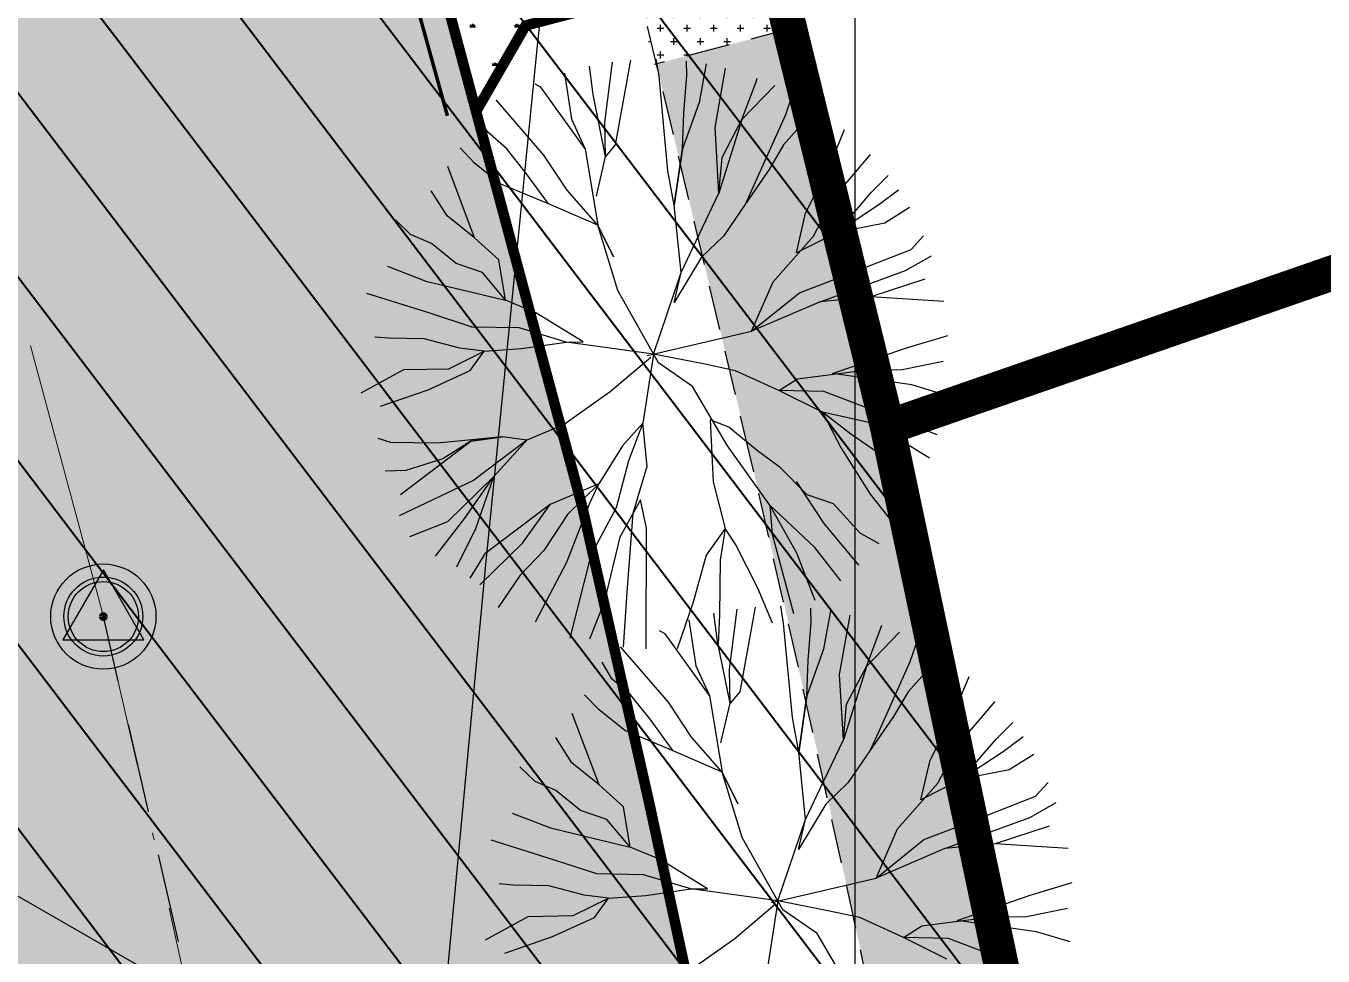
# Model space of a CAD drawing. Extents: x 352140 to 354978, y 6304672 to 6307963.
# Drawn here: x 352288.18 to 352306.67, y 6305841.76 to 6305855.02 of the extents above; entities that cross this region are included whole.
import ezdxf

# ---------------------------------------------------------------- set-up
doc = ezdxf.new("R2010")
doc.units = 0
for name, pattern in [('CENTER', [50.800000000000004, 31.75, -6.35, 6.35, -6.35]), ('CONTINUOS', [0]), ('DASHDOT', [1, 0.5, -0.25, 0, -0.25]), ('DASHDOTX2', [2, 1, -0.5, 0, -0.5]), ('DASHED', [19.049999999999997, 12.7, -6.35])]:
    doc.linetypes.add(name, pattern=pattern)
doc.layers.get('0').update_dxf_attribs({"linetype": 'CONTINUOUS'})
for name, color, linetype in [('00-S2_ALL AREA APORTANTES', 150, 'CONTINUOUS'), ('01_Dem Ext_Transl_niv.anillo', 130, 'CONTINUOUS'), ('02_Geo ext_Eje', 4, 'CONTINUOUS'), ('02_Geo ext_Geometria', 2, 'CONTINUOUS'), ('03_Pav ext_HCV', 34, 'CONTINUOUS'), ('03_Pav ext_Vereda HC', 42, 'CONTINUOUS'), ('03_Pav proy_Solera Tipo A', 1, 'CONTINUOUS'), ('03_S2_Pav ext_Borde vereda', 7, 'CONTINUOUS'), ('1-coordenadas', 8, 'CONTINUOUS'), ('C-ROAD-STAN', 11, 'CONTINUOUS'), ('Paisajismo', 253, 'CONTINUOUS')]:
    doc.layers.add(name, color=color, linetype=linetype)
doc.layers.add('0_ASD_LINEA OFICIAL', color=253, linetype='DASHDOT', lineweight=20)
doc.layers.add('EJE PROYECTADO', color=7, linetype='DASHDOTX2', lineweight=15)
doc.linetypes.add('CERCO_LINE', pattern='A,0.5,-0.2,[" X ",Standard,S=0.1,R=0,X=-0.1,Y=-0.05],-0.25', length=0.95)
pattern_1 = [(127.2451660467093, (0, 0), (-1.263734244477452, -0.9607975902004564), [])]
pattern_2 = [(359.9999999994121, (0, 0), (0.3175000000056422, 0.5499261309017425), [0.079375, -0.555625]), (90, (0.0396875, -4.071855352894005e-13), (-0.3174999999943578, 0.5499261309082575), [0.0396875, -1.06016476181]), (90, (0.049609375, -5.089819191117507e-13), (-0.3174999999943578, 0.5499261309082575), [0.03175, -1.06810226181]), (90, (0.029765625, -3.053891514670504e-13), (-0.3174999999943578, 0.5499261309082575), [0.03175, -1.06810226181]), (59.99999999941215, (0.05953125000000001, -6.107783029341008e-13), (-0.3174999995629745, 0.5499261311573168), [0.0254, -0.6096]), (119.9999999994121, (0.01984375, -2.035927676447003e-13), (-0.6349999995686166, 2.555744082988348e-10), [0.0254, -0.6095999999999999])]
pattern_3 = [(0, (0, 0), (0.15875, 0.3175), [0, -0.3175])]

# ---------------------------------------------------------------- blocks, each defined once
blk = doc.blocks.new('COORDENADAS')
at = {"layer": '1-coordenadas'}
blk.add_line((120, -900.625), (120, -0.625), dxfattribs=at)
blk = doc.blocks.new('Iron Pin')
at = {"color": 0, "linetype": 'ByBlock', "lineweight": -2}
for radius in [0.05, 0.03750000000000001]:
    blk.add_circle((0, 0), radius, dxfattribs=at)
blk = doc.blocks.new('AeccTickTriangle')
at = {"color": 0, "linetype": 'ByBlock', "lineweight": -2}
blk.add_lwpolyline([(3.05311331771918e-16, 0.6666666666666667), (-0.5773502691896256, -0.333333333333333), (0.5773502691896257, -0.3333333333333335)], close=True, dxfattribs=at)
at = {"color": 0, "linetype": 'ByBlock', "lineweight": -2, "const_width": 0.0625}
blk.add_lwpolyline([(-0.03125, 0, 1), (0.03125, 0, 1)], format="xyb", close=True, dxfattribs=at)
blk = doc.blocks.new('*U962')
at = {"layer": 'EJE PROYECTADO', "color": 7, "linetype": 'DASHDOTX2', "lineweight": 15, "ltscale": 4}
blk.add_line((352289.2810960021, 6305846.600482859), (352285.933185844, 6305859.07154804), dxfattribs=at)
at = {"layer": 'EJE PROYECTADO', "color": 7, "linetype": 'DASHDOT', "lineweight": 15, "ltscale": 4}
blk.add_arc((351858.0111752213, 6305746.838029786), 442.6582108279404, 6.376137821626247, 13.02471244589471, dxfattribs=at)
at = {"layer": 'C-ROAD-STAN', "color": 11, "linetype": 'Continuous', "lineweight": -3}
blk.add_blockref('AeccTickTriangle', (352289.2810960021, 6305846.600482859), dxfattribs=at)
blk = doc.blocks.new('A$C27410629')
at = {"true_color": 0x136734, "transparency": 33554559}
h = blk.add_hatch(dxfattribs=at)
h.set_pattern_fill('ANSI31', color=116, scale=0.5)
h.set_pattern_definition([(45, (-8759.562515186517, -519.1035735587502), (-1.122532015133644, 1.122532015133644), [])])
h.paths.add_polyline_path([(137.5068959888558, 1252.464406617455, 0.1176268807227723), (109.8147584422568, 1254.193915082657, 0.06692451075002814), (94.44469839795602, 1249.334472017372, 0.3153492887079504), (64.30173641118381, 1196.270282113329, 0.02268268711599586), (65.7292635223912, 1185.310127003227), (112.3603922077091, 1218.953454515778), (153.4782689701005, 1161.962272479494), (172.1053089193083, 1139.480769404351), (187.9579650288579, 1141.807885415954), (193.565073162812, 1120.465553675225), (224.197974734232, 1050.129297271156), (250.6203797236194, 989.4787086543838), (268.1526288855184, 972.7353945672494, 7.254700715645028e-06), (291.4898137452492, 983.2987389690225), (238.1945199318034, 1105.633967029937), (205.2934048173047, 1181.112163638985), (177.0531538182076, 1197.651557407602)])
at = {"layer": '0_ASD_LINEA OFICIAL', "ltscale": 8}
blk.add_lwpolyline([(105.3969465088849, 1035.562361611197, 0.5, 0.5, 0.02907839639481551), (96.49739032833118, 1087.586790840495, 0.5, 0.5, 0), (93.67239595213323, 1099.099954622301, 0.5, 0.5, -0.02489181545741437), (93.1686848455247, 1101.536063994684, 0.5, 0.5, 0.02800017550214639), (85.58360530758229, 1125.976145468789, 0.5, 0.5, 0), (80.53034666677559, 1140.452970316577, 0.5, 0.5, -0.01403462392197003), (70.93430501161492, 1165.446933883542, 0.5, 0.5, -0.04113116294258884), (65.72926351752159, 1185.310126999917, 0.5, 0.5, -0.02268268711599493), (64.30173641118381, 1196.270282113328, 0.5, 0.5, -0.3153492887079679), (94.44469839795784, 1249.334472017374, 0.5, 0.5, -0.06692451075014695), (109.8147584422877, 1254.193915082663, 0.5, 0.5, -0.1176268807226383), (137.5068959888558, 1252.464406617455, 0.5, 0.5, -0.04427558294686633), (147.2508640152264, 1248.520743937503, 0.5, 0.5, 0), (172.0219517330806, 1234.851772024538, 0.5, 0.5, 0.01750675280627598), (184.8220180485951, 1228.362281347178, 0.5, 0.5, -0.01158997276834812), (202.0240396122099, 1219.429553328131, 0.5, 0.5, 0.08945083964984361), (234.6303973079339, 1209.248334625051, 0.5, 0.5, 0.02074857105791634), (245.5796070346114, 1209.119370963424, 0.5, 0.5, 0.0292650525021234), (260.9574949201233, 1210.479643781589, 0.5, 0.5, 0.01455169345075628), (283.5421609954101, 1214.484549576147, 0.5, 0.5, 0.03211360147220694), (329.8150799274445, 1226.935406510711, 0.5, 0.5, 0.007917335729782708)], format="xyseb", dxfattribs=at)
at = {"layer": '0_ASD_LINEA OFICIAL', "ltscale": 8, "const_width": 0.5}
for points in [[(96.49739032874686, 1087.5867908387), (137.3035448674636, 1101.749364841575), (153.9951548175777, 1048.119911180449), (105.3969465088849, 1035.562361611197)], [(96.49739032833118, 1087.586790840495), (96.49739032881371, 1087.586790838528), (137.0279912108526, 1101.653728555686)]]:
    blk.add_lwpolyline(points, dxfattribs=at)
blk = doc.blocks.new('1.0 - LO RECABARREN LOTEO PARQUE - VEGETACION PROPUESTA ETAPA MUNICIPAL')
at = {"layer": 'Paisajismo', "color": 251}
for p, q in [((352296.4323427551, 6305853.647124673), (352296.5409324616, 6305854.508055191)), ((352296.796973108, 6305854.535941993), (352296.5791545706, 6305853.32788987)), ((352297.2042782198, 6305854.305714561), (352297.1631853844, 6305854.548493163)), ((352297.5978259504, 6305854.315553701), (352297.593921917, 6305854.522325053)), ((352295.8537487446, 6305854.35220434), (352295.9537351451, 6305853.696585396)), ((352296.2639062082, 6305854.046453893), (352296.2098913005, 6305854.448108152)), ((352297.5545204497, 6305853.780257275), (352297.5978259504, 6305854.315553701)), ((352297.8731124896, 6305854.481388929), (352297.7744325637, 6305853.934095694)), ((352298.0024238466, 6305853.576142021), (352298.1511565727, 6305854.421256044)), ((352295.5177462405, 6305854.153118488), (352295.4368420864, 6305854.195314826)), ((352296.1486810272, 6305853.272685594), (352295.5177462405, 6305854.153118488)), ((352297.3302529871, 6305852.959687395), (352297.2042782198, 6305854.305714561)), ((352298.3841317324, 6305853.689025965), (352298.5876150802, 6305854.227346696)), ((352298.8559186239, 6305854.175895175), (352298.3841317324, 6305853.689025965)), ((352298.5876150802, 6305854.227346696), (352298.6039229653, 6305854.279569413)), ((352295.5628717326, 6305853.181452079), (352294.8803263309, 6305853.970281618)), ((352296.4414591951, 6305853.164286167), (352296.2639062082, 6305854.046453893)), ((352299.1059441764, 6305854.052166169), (352299.0046297072, 6305853.756068483)), ((352297.7744325637, 6305853.934095694), (352297.5374083233, 6305853.272180728)), ((352297.5374083233, 6305853.272180728), (352297.5545204497, 6305853.780257275)), ((352299.4519211286, 6305853.84530542), (352299.2923187389, 6305853.679451129)), ((352294.7554164761, 6305853.513617319), (352294.6173946551, 6305853.751526943)), ((352295.9537351451, 6305853.696585396), (352296.1486810272, 6305853.272685594)), ((352296.4414591951, 6305853.164286167), (352296.4323427551, 6305853.647124673)), ((352298.0567472512, 6305852.640615487), (352298.0024238466, 6305853.576142021)), ((352298.3841317324, 6305853.689025965), (352298.0567472512, 6305852.640615487)), ((352298.100557171, 6305853.149196113), (352298.3841317324, 6305853.689025965)), ((352299.0046297072, 6305853.756068483), (352298.5608299845, 6305852.761541806)), ((352299.2923187389, 6305853.679451129), (352298.9785179133, 6305853.326115535)), ((352295.0269228108, 6305853.278228007), (352294.7554164761, 6305853.513617319)), ((352299.6415563473, 6305853.043577529), (352299.8478749023, 6305853.546892875)), ((352294.5728432108, 6305853.068628831), (352294.36761584, 6305853.286133458)), ((352295.3004444202, 6305852.935984679), (352295.0269228108, 6305853.278228007)), ((352296.1486810272, 6305853.272685594), (352296.3295411231, 6305852.180423674)), ((352296.5791545706, 6305853.32788987), (352296.4414591951, 6305853.164286167)), ((352297.4190555122, 6305852.468232566), (352297.5374083233, 6305853.272180728)), ((352297.5374083233, 6305853.272180728), (352297.4190555122, 6305852.468232566)), ((352298.9785179133, 6305853.326115535), (352298.7715015754, 6305852.97479613)), ((352294.9404291387, 6305852.773686972), (352294.5728432108, 6305853.068628831)), ((352295.8928130398, 6305852.679931297), (352295.5628717326, 6305853.181452079)), ((352296.311360851, 6305852.598316959), (352296.4414591951, 6305853.164286167)), ((352298.0567472512, 6305852.640615487), (352298.100557171, 6305853.149196113)), ((352299.292583169, 6305852.352722975), (352299.6415563473, 6305853.043577529)), ((352299.687254462, 6305852.564505832), (352300.2191805906, 6305853.18960698)), ((352294.5728704258, 6305852.001979819), (352294.1903076833, 6305853.017082988)), ((352295.6293792333, 6305852.48788939), (352295.3004444202, 6305852.935984679)), ((352297.4190555122, 6305852.468232566), (352297.3302529871, 6305852.959687395)), ((352298.7715015754, 6305852.97479613), (352298.4335248758, 6305852.487386686)), ((352300.2321954728, 6305852.652220398), (352300.4703672659, 6305852.889412024)), ((352294.1848000887, 6305852.31665995), (352293.9568088041, 6305852.674613622)), ((352295.6293792333, 6305852.48788939), (352294.9404291387, 6305852.773686972)), ((352296.3295411231, 6305852.180423674), (352295.8928130398, 6305852.679931297)), ((352298.5608299845, 6305852.761541806), (352298.4335248758, 6305852.487386686)), ((352299.7402089869, 6305852.079418406), (352300.2321954728, 6305852.652220398)), ((352300.6172300291, 6305852.683747791), (352300.3361384537, 6305852.473054015)), ((352296.3295411231, 6305852.180423674), (352295.6293792333, 6305852.48788939)), ((352297.5173047634, 6305851.508028263), (352297.4190555122, 6305852.468232566)), ((352297.7741814723, 6305852.04735711), (352298.0567472512, 6305852.640615487)), ((352298.4335248758, 6305852.487386686), (352298.1217416097, 6305852.027194045)), ((352299.4036799598, 6305852.024672906), (352299.687254462, 6305852.564505832)), ((352300.3361384537, 6305852.473054015), (352299.7402089869, 6305852.079418406)), ((352294.5728704258, 6305852.001979819), (352294.1848000887, 6305852.31665995)), ((352299.1624848144, 6305851.786754279), (352299.292583169, 6305852.352722975)), ((352300.7715985173, 6305852.434893699), (352300.4214962759, 6305852.213035041)), ((352293.6613997403, 6305852.0498738), (352293.4437911857, 6305852.25955543)), ((352296.5516892176, 6305851.730312151), (352296.3295411231, 6305852.180423674)), ((352296.3295411231, 6305852.180423674), (352296.5516892176, 6305851.730312151)), ((352296.6141616549, 6305851.250460481), (352296.3295411231, 6305852.180423674)), ((352300.4214962759, 6305852.213035041), (352299.7402089869, 6305852.079418406)), ((352293.9575840797, 6305851.921845571), (352293.6613997403, 6305852.0498738)), ((352294.310185832, 6305851.634542922), (352293.9575840797, 6305851.921845571)), ((352294.9207316331, 6305851.686540501), (352294.5728704258, 6305852.001979819)), ((352297.5173047634, 6305851.508028263), (352297.7741814723, 6305852.04735711)), ((352298.1217416097, 6305852.027194045), (352297.8069320017, 6305851.727286975)), ((352298.8284605988, 6305851.37244139), (352299.4036799598, 6305852.024672906)), ((352299.7402089869, 6305852.079418406), (352299.1624848144, 6305851.786754279)), ((352300.7959357303, 6305851.837169703), (352300.9742477203, 6305852.032781121)), ((352297.8069320017, 6305851.727286975), (352297.4185882847, 6305851.078583843)), ((352299.8681145579, 6305851.472243913), (352300.7959357303, 6305851.837169703)), ((352300.7158796408, 6305851.53432714), (352301.0871859834, 6305851.747299515)), ((352293.3335840416, 6305851.596197548), (352293.8805946282, 6305851.385145593)), ((352294.6864613241, 6305851.508026888), (352294.310185832, 6305851.634542922)), ((352295.0143851292, 6305851.113360079), (352294.9207316331, 6305851.686540501)), ((352293.8805946282, 6305851.385145593), (352295.0143851292, 6305851.113360079)), ((352295.0143851292, 6305851.113360079), (352294.6864613241, 6305851.508026888)), ((352297.123947407, 6305850.344498509), (352297.5173047634, 6305851.508028263)), ((352297.4185882847, 6305851.078583843), (352297.5173047634, 6305851.508028263)), ((352298.5212168709, 6305850.671818855), (352298.8284605988, 6305851.37244139)), ((352299.2052404508, 6305851.219212632), (352299.8681145579, 6305851.472243913)), ((352299.5014247919, 6305851.091184403), (352300.7158796408, 6305851.53432714)), ((352300.9908816123, 6305851.413269901), (352300.2212230158, 6305851.15822243)), ((352293.9228531805, 6305850.932408234), (352293.0363177793, 6305851.209632799)), ((352297.1944598221, 6305850.219187892), (352296.6141616549, 6305851.250460481)), ((352298.5212168709, 6305850.671818855), (352299.2052404508, 6305851.219212632)), ((352295.0143851292, 6305851.113360079), (352295.0143851292, 6305851.113360079)), ((352295.4450604746, 6305850.93442667), (352295.0143851292, 6305851.113360079)), ((352299.5014247919, 6305851.091184403), (352298.5212168709, 6305850.671818855)), ((352300.2212230158, 6305851.15822243), (352299.5014247919, 6305851.091184403)), ((352300.2212230158, 6305851.15822243), (352299.5014247919, 6305851.091184403)), ((352301.2611033381, 6305851.092195959), (352300.2212230158, 6305851.15822243)), ((352294.5409085872, 6305850.730287412), (352293.9228531805, 6305850.932408234)), ((352296.1205444171, 6305850.519596796), (352295.4450604746, 6305850.93442667)), ((352295.2088265922, 6305850.716176075), (352294.5409085872, 6305850.730287412)), ((352295.8802754157, 6305850.515060294), (352295.2088265922, 6305850.716176075)), ((352297.0322621847, 6305850.32302059), (352298.5212168709, 6305850.671818855)), ((352293.3529564781, 6305850.570165404), (352293.1515276239, 6305850.586487277)), ((352293.8559590444, 6305850.559537008), (352293.3529564781, 6305850.570165404)), ((352294.3612403495, 6305850.428198852), (352293.8559590444, 6305850.559537008)), ((352295.2410704769, 6305850.422821696), (352295.8802754157, 6305850.515060294)), ((352295.8802754157, 6305850.515060294), (352296.1205444171, 6305850.519596796)), ((352297.123947407, 6305850.344498509), (352295.8802754157, 6305850.515060294)), ((352300.7166665462, 6305850.427442398), (352301.3198452954, 6305850.608224858)), ((352294.2049494471, 6305850.13602092), (352294.7076457628, 6305850.386024821)), ((352294.7076457628, 6305850.386024821), (352294.3612403495, 6305850.428198852)), ((352294.5080521719, 6305850.108963536), (352294.7076457628, 6305850.386024821)), ((352294.7076457628, 6305850.386024821), (352295.2410704769, 6305850.422821696)), ((352297.0861599038, 6305850.297315982), (352296.5079142619, 6305849.805366962)), ((352297.123947407, 6305850.344498509), (352296.9703313579, 6305849.359791941)), ((352297.8356822613, 6305850.204572518), (352297.123947407, 6305850.344498509)), ((352299.6776694719, 6305850.065692362), (352300.7166665462, 6305850.427442398)), ((352292.9562638198, 6305849.791756082), (352293.5642313679, 6305850.12392357)), ((352293.5642313679, 6305850.12392357), (352294.2049494471, 6305850.13602092)), ((352293.9098432196, 6305849.836037674), (352294.5080521719, 6305850.108963536)), ((352297.6815549228, 6305849.880973955), (352297.1944598221, 6305850.219187892)), ((352298.2915400321, 6305850.106284395), (352297.8356822613, 6305850.204572518)), ((352298.9111086368, 6305849.82401925), (352298.2915400321, 6305850.106284395)), ((352299.1750490915, 6305849.989345402), (352300.1341075379, 6305850.114348453)), ((352300.8069624518, 6305849.905885023), (352299.6776694719, 6305850.065692362)), ((352300.1341075379, 6305850.114348453), (352300.6680388985, 6305850.124429571)), ((352300.6680388985, 6305850.124429571), (352301.2533438314, 6305850.242375812)), ((352298.1782334056, 6305849.035190582), (352297.6815549228, 6305849.880973955)), ((352298.9111086368, 6305849.82401925), (352299.1750490915, 6305849.989345402)), ((352301.2872475988, 6305849.759654774), (352300.8069624518, 6305849.905885023)), ((352293.2304551688, 6305849.601830689), (352293.9098432196, 6305849.836037674)), ((352296.5079142619, 6305849.805366962), (352295.8490752756, 6305849.338621587)), ((352299.5311838304, 6305849.515041424), (352298.9111086368, 6305849.82401925)), ((352299.552331135, 6305849.809400802), (352298.9111086368, 6305849.82401925)), ((352300.6282640996, 6305849.402134852), (352299.552331135, 6305849.809400802)), ((352300.2542812888, 6305849.352063123), (352299.5311838304, 6305849.515041424)), ((352299.5311838304, 6305849.515041424), (352299.798326307, 6305849.001321462)), ((352299.9376834185, 6305849.202028016), (352299.5311838304, 6305849.515041424)), ((352295.8490752756, 6305849.338621587), (352295.3191790342, 6305849.114826376)), ((352296.9703313579, 6305849.359791941), (352296.6827216774, 6305849.033676183)), ((352296.9703313579, 6305849.359791941), (352296.7668457235, 6305848.821474242)), ((352296.9703313579, 6305849.359791941), (352296.9703313579, 6305849.359791941)), ((352297.0353256572, 6305848.746373574), (352296.9703313579, 6305849.359791941)), ((352297.9309029449, 6305849.404653745), (352297.9742434079, 6305848.523585607)), ((352298.1998850718, 6305849.302837237), (352297.9309029449, 6305849.404653745)), ((352301.0578534988, 6305848.861429551), (352300.2542812888, 6305849.352063123)), ((352301.1667789748, 6305849.190971917), (352300.6282640996, 6305849.402134852)), ((352293.38106552, 6305849.081412108), (352293.1989818873, 6305849.138350849)), ((352294.9711167626, 6305849.161702207), (352294.0449072085, 6305849.073821017)), ((352294.5182831044, 6305849.099704718), (352294.9711167626, 6305849.161702207)), ((352294.9711167626, 6305849.161702207), (352294.5182831044, 6305849.099704718)), ((352295.3191790342, 6305849.114826376), (352294.9711167626, 6305849.161702207)), ((352298.606891249, 6305848.963111146), (352298.1998850718, 6305849.302837237)), ((352300.3164786043, 6305848.941942168), (352299.9376834185, 6305849.202028016)), ((352294.0449072085, 6305849.073821017), (352293.38106552, 6305849.081412108)), ((352293.5157496636, 6305848.339313314), (352294.5182831044, 6305849.099704718)), ((352294.5182831044, 6305849.099704718), (352294.1223735074, 6305848.85171705)), ((352295.3191790342, 6305849.114826376), (352294.5555708888, 6305848.539207722)), ((352294.848224469, 6305848.598180862), (352295.3191790342, 6305849.114826376)), ((352296.6827216774, 6305849.033676183), (352296.3457537584, 6305848.492838215)), ((352298.7816986645, 6305848.191420367), (352298.1782334056, 6305849.035190582)), ((352298.9317887138, 6305848.728729907), (352298.606891249, 6305848.963111146)), ((352299.798326307, 6305849.001321462), (352300.2129590657, 6305848.345010044)), ((352294.1223735074, 6305848.85171705), (352293.5914684869, 6305848.681350362)), ((352296.7668457235, 6305848.821474242), (352296.5925798594, 6305848.150087777)), ((352300.7815762457, 6305848.271611162), (352300.3164786043, 6305848.941942168)), ((352293.5914684869, 6305848.681350362), (352293.2978083536, 6305848.675805787)), ((352294.848224469, 6305848.598180862), (352294.1868081711, 6305847.949474575)), ((352294.4321764071, 6305848.002402218), (352294.848224469, 6305848.598180862)), ((352294.59080545, 6305847.856475182), (352294.848224469, 6305848.598180862)), ((352296.8343620013, 6305848.07448303), (352297.0353256572, 6305848.746373574)), ((352299.3131080482, 6305848.335074332), (352298.9317887138, 6305848.728729907)), ((352294.5555708888, 6305848.539207722), (352293.4967894139, 6305848.038188815)), ((352296.3457537584, 6305848.492838215), (352295.6502873251, 6305848.198485926)), ((352296.3457537584, 6305848.492838215), (352295.8999837887, 6305848.056841103)), ((352296.2132244777, 6305848.209114701), (352296.3457537584, 6305848.492838215)), ((352297.9742434079, 6305848.523585607), (352298.1470332656, 6305847.858751875)), ((352299.5570946262, 6305847.930117771), (352299.1637059949, 6305848.526453647)), ((352296.9362410586, 6305848.263017024), (352296.6445435033, 6305847.734247772)), ((352297.0242574719, 6305847.862169909), (352296.9362410586, 6305848.263017024)), ((352299.6893813112, 6305848.208558256), (352299.3131080482, 6305848.335074332)), ((352300.2129590657, 6305848.345010044), (352300.5538761276, 6305847.913305459)), ((352295.6502873251, 6305848.198485926), (352294.7182720439, 6305847.49662351)), ((352295.2584452931, 6305847.647700817), (352295.6502873251, 6305848.198485926)), ((352295.8999837887, 6305848.056841103), (352295.5625115082, 6305847.54271586)), ((352295.8870148217, 6305847.37781212), (352296.2132244777, 6305848.209114701)), ((352296.5925798594, 6305848.150087777), (352296.231438353, 6305847.475172926)), ((352296.7487597214, 6305846.95046473), (352296.8343620013, 6305848.07448303)), ((352299.4228179133, 6305847.585449693), (352298.7816986645, 6305848.191420367)), ((352298.7816986645, 6305848.191420367), (352298.8158723558, 6305847.775244985)), ((352299.1685640902, 6305847.503906332), (352298.7816986645, 6305848.191420367)), ((352300.0712028354, 6305847.788186839), (352299.6893813112, 6305848.208558256)), ((352294.1868081711, 6305847.949474575), (352293.6477744732, 6305847.738042647)), ((352294.0151195612, 6305847.460052097), (352294.4321764071, 6305848.002402218)), ((352294.3195926867, 6305847.307967152), (352294.59080545, 6305847.856475182)), ((352297.0189560837, 6305846.141631927), (352297.0242574719, 6305847.862169909)), ((352298.1470332656, 6305847.858751875), (352297.876260052, 6305847.475747562)), ((352298.1470332656, 6305847.858751875), (352298.0755189993, 6305847.403095735)), ((352298.2958040534, 6305847.624546764), (352298.1470332656, 6305847.858751875)), ((352300.051007588, 6305847.335679374), (352299.5570946262, 6305847.930117771)), ((352296.6445435033, 6305847.734247772), (352296.4207581677, 6305846.804251821)), ((352298.8158723558, 6305847.775244985), (352299.1210409793, 6305846.644940705)), ((352300.3400082123, 6305847.636720163), (352300.0712028354, 6305847.788186839)), ((352294.7182720439, 6305847.49662351), (352294.5035755768, 6305847.150437033)), ((352294.6462093942, 6305847.052503368), (352295.2584452931, 6305847.647700817)), ((352295.5625115082, 6305847.54271586), (352295.2220128892, 6305847.188876186)), ((352296.231438353, 6305847.475172926), (352295.9332736438, 6305846.29369368)), ((352297.876260052, 6305847.475747562), (352297.6877465232, 6305846.808048184)), ((352298.6091527878, 6305847.00657411), (352298.2958040534, 6305847.624546764)), ((352299.4302684757, 6305846.829389149), (352299.1685640902, 6305847.503906332)), ((352299.7938224952, 6305847.109443971), (352299.4228179133, 6305847.585449693)), ((352295.440556132, 6305846.524113576), (352295.8870148217, 6305847.37781212)), ((352298.0755189993, 6305847.403095735), (352298.0634485452, 6305846.627876529)), ((352295.2220128892, 6305847.188876186), (352294.9102296213, 6305846.728683546)), ((352296.6942374851, 6305846.162338772), (352296.7487597214, 6305846.95046473)), ((352298.819698089, 6305846.507413219), (352298.6091527878, 6305847.00657411)), ((352296.4207581677, 6305846.804251821), (352296.2094803737, 6305846.277000455)), ((352297.6877465232, 6305846.808048184), (352297.4590227475, 6305846.139589599)), ((352298.5715149014, 6305846.735818596), (352298.353696364, 6305845.527766473)), ((352298.9788200132, 6305846.505591163), (352298.9377271778, 6305846.748369765)), ((352297.628290538, 6305846.552080942), (352297.7282769385, 6305845.896461999)), ((352298.0384480015, 6305846.246330496), (352297.9844330939, 6305846.647984755)), ((352298.0634485452, 6305846.627876529), (352298.0448232192, 6305846.199944304)), ((352298.2068845485, 6305845.847001276), (352298.315474255, 6305846.707931793)), ((352299.3723677438, 6305846.515430303), (352299.3684637104, 6305846.722201656)), ((352299.647654283, 6305846.681265532), (352299.5489743571, 6305846.133972296)), ((352299.77696564, 6305845.776018624), (352299.9256983661, 6305846.621132647)), ((352297.2922880339, 6305846.352995091), (352297.2113838798, 6305846.395191429)), ((352299.1047947805, 6305845.159563998), (352298.9788200132, 6305846.505591163)), ((352299.3290622431, 6305845.980133878), (352299.3723677438, 6305846.515430303)), ((352300.1586735258, 6305845.888902567), (352300.3621568736, 6305846.427223299)), ((352300.6304604172, 6305846.375771778), (352300.1586735258, 6305845.888902567)), ((352300.3621568736, 6305846.427223299), (352300.3784647587, 6305846.479446015)), ((352297.9232228206, 6305845.472562197), (352297.2922880339, 6305846.352995091)), ((352298.2160009885, 6305845.36416277), (352298.0384480015, 6305846.246330496)), ((352300.8804859698, 6305846.252042771), (352300.7791715006, 6305845.955945086)), ((352297.337413526, 6305845.381328681), (352296.6548681243, 6305846.17015822)), ((352299.5489743571, 6305846.133972296), (352299.3119501167, 6305845.47205733)), ((352301.2264629219, 6305846.045182022), (352301.0668605323, 6305845.879327732)), ((352296.5299582694, 6305845.713493922), (352296.3919364485, 6305845.951403546)), ((352297.7282769385, 6305845.896461999), (352297.9232228206, 6305845.472562197)), ((352298.2160009885, 6305845.36416277), (352298.2068845485, 6305845.847001276)), ((352299.3119501167, 6305845.47205733), (352299.3290622431, 6305845.980133878)), ((352300.1586735258, 6305845.888902567), (352299.8312890446, 6305844.840492089)), ((352299.8750989644, 6305845.349072715), (352300.1586735258, 6305845.888902567)), ((352300.7791715006, 6305845.955945086), (352300.3353717779, 6305844.961418409)), ((352301.0668605323, 6305845.879327732), (352300.7530597067, 6305845.525992137)), ((352296.8014646042, 6305845.47810461), (352296.5299582694, 6305845.713493922)), ((352299.8312890446, 6305844.840492089), (352299.77696564, 6305845.776018624)), ((352301.4160981406, 6305845.243454132), (352301.6224166957, 6305845.746769478)), ((352296.3473850042, 6305845.268505434), (352296.1421576334, 6305845.486010061)), ((352297.0749862136, 6305845.135861282), (352296.8014646042, 6305845.47810461)), ((352297.9232228206, 6305845.472562197), (352298.1040829165, 6305844.380300277)), ((352298.353696364, 6305845.527766473), (352298.2160009885, 6305845.36416277)), ((352299.1935973056, 6305844.668109168), (352299.3119501167, 6305845.47205733)), ((352299.3119501167, 6305845.47205733), (352299.1935973056, 6305844.668109168)), ((352300.7530597067, 6305845.525992137), (352300.5460433688, 6305845.174672733)), ((352296.7149709321, 6305844.973563574), (352296.3473850042, 6305845.268505434)), ((352297.6673548332, 6305844.8798079), (352297.337413526, 6305845.381328681)), ((352298.0859026444, 6305844.798193562), (352298.2160009885, 6305845.36416277)), ((352299.8312890446, 6305844.840492089), (352299.8750989644, 6305845.349072715)), ((352301.4617962554, 6305844.764382435), (352301.993722384, 6305845.389483583)), ((352296.3474122192, 6305844.201856421), (352295.9648494767, 6305845.216959591)), ((352297.4039210267, 6305844.687765992), (352297.0749862136, 6305845.135861282)), ((352299.1935973056, 6305844.668109168), (352299.1047947805, 6305845.159563998)), ((352300.5460433688, 6305845.174672733), (352300.2080666692, 6305844.687263289)), ((352301.0671249624, 6305844.552599578), (352301.4160981406, 6305845.243454132)), ((352302.0067372662, 6305844.852097001), (352302.2449090593, 6305845.089288627)), ((352297.4039210267, 6305844.687765992), (352296.7149709321, 6305844.973563574)), ((352300.3353717779, 6305844.961418409), (352300.2080666692, 6305844.687263289)), ((352295.9593418821, 6305844.516536552), (352295.7313505975, 6305844.874490225)), ((352298.1040829165, 6305844.380300277), (352297.6673548332, 6305844.8798079)), ((352299.5487232656, 6305844.247233713), (352299.8312890446, 6305844.840492089)), ((352301.1782217532, 6305844.224549509), (352301.4617962554, 6305844.764382435)), ((352301.5147507802, 6305844.279295009), (352302.0067372662, 6305844.852097001)), ((352302.3917718225, 6305844.883624393), (352302.1106802471, 6305844.672930618)), ((352296.3474122192, 6305844.201856421), (352295.9593418821, 6305844.516536552)), ((352298.1040829165, 6305844.380300277), (352297.4039210267, 6305844.687765992)), ((352299.2918465568, 6305843.707904866), (352299.1935973056, 6305844.668109168)), ((352300.2080666692, 6305844.687263289), (352299.8962834031, 6305844.227070648)), ((352300.9370266078, 6305843.986630882), (352301.0671249624, 6305844.552599578)), ((352302.1106802471, 6305844.672930618), (352301.5147507802, 6305844.279295009)), ((352302.5461403107, 6305844.634770302), (352302.1960380693, 6305844.412911643)), ((352295.4359415337, 6305844.249750403), (352295.2183329791, 6305844.459432033)), ((352298.326231011, 6305843.930188754), (352298.1040829165, 6305844.380300277)), ((352298.1040829165, 6305844.380300277), (352298.326231011, 6305843.930188754)), ((352298.3887034483, 6305843.450337084), (352298.1040829165, 6305844.380300277)), ((352302.1960380693, 6305844.412911643), (352301.5147507802, 6305844.279295009)), ((352295.7321258731, 6305844.121722174), (352295.4359415337, 6305844.249750403)), ((352296.6952734265, 6305843.886417104), (352296.3474122192, 6305844.201856421)), ((352299.2918465568, 6305843.707904866), (352299.5487232656, 6305844.247233713)), ((352299.8962834031, 6305844.227070648), (352299.5814737951, 6305843.927163578)), ((352300.6030023922, 6305843.572317992), (352301.1782217532, 6305844.224549509)), ((352301.5147507802, 6305844.279295009), (352300.9370266078, 6305843.986630882)), ((352302.5704775237, 6305844.037046306), (352302.7487895137, 6305844.232657724)), ((352296.0847276254, 6305843.834419524), (352295.7321258731, 6305844.121722174)), ((352301.6426563513, 6305843.672120515), (352302.5704775237, 6305844.037046306)), ((352295.108125835, 6305843.796074151), (352295.6551364216, 6305843.585022195)), ((352296.4610031175, 6305843.70790349), (352296.0847276254, 6305843.834419524)), ((352296.7889269225, 6305843.313236682), (352296.6952734265, 6305843.886417104)), ((352299.5814737951, 6305843.927163578), (352299.1931300781, 6305843.278460446)), ((352302.4904214342, 6305843.734203743), (352302.8617277768, 6305843.947176117)), ((352296.7889269225, 6305843.313236682), (352296.4610031175, 6305843.70790349)), ((352298.8984892004, 6305842.544375111), (352299.2918465568, 6305843.707904866)), ((352299.1931300781, 6305843.278460446), (352299.2918465568, 6305843.707904866)), ((352300.9797822442, 6305843.419089234), (352301.6426563513, 6305843.672120515)), ((352301.2759665853, 6305843.291061006), (352302.4904214342, 6305843.734203743)), ((352302.7654234057, 6305843.613146503), (352301.9957648092, 6305843.358099033)), ((352295.6973949739, 6305843.132284837), (352294.8108595727, 6305843.409509402)), ((352295.6551364216, 6305843.585022195), (352296.7889269225, 6305843.313236682)), ((352298.9690016155, 6305842.419064495), (352298.3887034483, 6305843.450337084)), ((352300.2957586643, 6305842.871695458), (352300.6030023922, 6305843.572317992)), ((352300.2957586643, 6305842.871695458), (352300.9797822442, 6305843.419089234)), ((352296.7889269225, 6305843.313236682), (352296.7889269225, 6305843.313236682)), ((352297.219602268, 6305843.134303273), (352296.7889269225, 6305843.313236682)), ((352301.2759665853, 6305843.291061006), (352300.2957586643, 6305842.871695458)), ((352301.9957648092, 6305843.358099033), (352301.2759665853, 6305843.291061006)), ((352301.9957648092, 6305843.358099033), (352301.2759665853, 6305843.291061006)), ((352303.0356451315, 6305843.292072562), (352301.9957648092, 6305843.358099033)), ((352296.3154503806, 6305842.930164015), (352295.6973949739, 6305843.132284837)), ((352297.8950862105, 6305842.719473398), (352297.219602268, 6305843.134303273)), ((352296.9833683856, 6305842.916052678), (352296.3154503806, 6305842.930164015)), ((352297.6548172091, 6305842.714936897), (352296.9833683856, 6305842.916052678)), ((352298.806803978, 6305842.522897193), (352300.2957586643, 6305842.871695458)), ((352295.1274982715, 6305842.770042007), (352294.9260694173, 6305842.78636388)), ((352295.6305008378, 6305842.759413611), (352295.1274982715, 6305842.770042007)), ((352296.1357821429, 6305842.628075454), (352295.6305008378, 6305842.759413611)), ((352297.0156122703, 6305842.622698299), (352297.6548172091, 6305842.714936897)), ((352297.6548172091, 6305842.714936897), (352297.8950862105, 6305842.719473398)), ((352298.8984892004, 6305842.544375111), (352297.6548172091, 6305842.714936897)), ((352302.4912083396, 6305842.627319001), (352303.0943870888, 6305842.80810146)), ((352295.9794912405, 6305842.335897523), (352296.4821875562, 6305842.585901423)), ((352296.4821875562, 6305842.585901423), (352296.1357821429, 6305842.628075454)), ((352296.2825939653, 6305842.308840139), (352296.4821875562, 6305842.585901423)), ((352296.4821875562, 6305842.585901423), (352297.0156122703, 6305842.622698299)), ((352298.8607016972, 6305842.497192585), (352298.2824560553, 6305842.005243565)), ((352298.8984892004, 6305842.544375111), (352298.7448731513, 6305841.559668544)), ((352299.6102240547, 6305842.404449121), (352298.8984892004, 6305842.544375111)), ((352301.4522112653, 6305842.265568965), (352302.4912083396, 6305842.627319001)), ((352294.7308056132, 6305841.991632685), (352295.3387731613, 6305842.323800173)), ((352295.3387731613, 6305842.323800173), (352295.9794912405, 6305842.335897523)), ((352295.684385013, 6305842.035914277), (352296.2825939653, 6305842.308840139)), ((352299.4560967162, 6305842.080850557), (352298.9690016155, 6305842.419064495)), ((352300.0660818255, 6305842.306160998), (352299.6102240547, 6305842.404449121)), ((352300.6856504302, 6305842.023895853), (352300.0660818255, 6305842.306160998)), ((352300.9495908848, 6305842.189222004), (352301.9086493313, 6305842.314225056)), ((352301.9086493313, 6305842.314225056), (352302.4425806919, 6305842.324306174)), ((352302.4425806919, 6305842.324306174), (352303.0278856248, 6305842.442252414)), ((352300.6856504302, 6305842.023895853), (352300.9495908848, 6305842.189222004)), ((352302.5815042452, 6305842.105761626), (352301.4522112653, 6305842.265568965)), ((352295.0049969622, 6305841.801707292), (352295.684385013, 6305842.035914277)), ((352298.2824560553, 6305842.005243565), (352297.623617069, 6305841.53849819)), ((352299.952775199, 6305841.235067185), (352299.4560967162, 6305842.080850557)), ((352301.3057256238, 6305841.714918027), (352300.6856504302, 6305842.023895853)), ((352301.3268729284, 6305842.009277405), (352300.6856504302, 6305842.023895853)), ((352302.402805893, 6305841.602011454), (352301.3268729284, 6305842.009277405)), ((352303.0617893922, 6305841.959531377), (352302.5815042452, 6305842.105761626))]:
    blk.add_line(p, q, dxfattribs=at)

msp = doc.modelspace()

# ---------------------------------------------------------------- hatches: boundary and pattern name
at = {"layer": '00-S2_ALL AREA APORTANTES', "linetype": 'DASHED', "lineweight": 40, "ltscale": 0.25}
h = msp.add_hatch(dxfattribs=at)
h.set_pattern_fill('ANSI31', color=150, scale=0.5, angle=82.24516604670926)
h.set_pattern_definition(pattern_1)
h.paths.add_polyline_path([(352289.5467381984, 6305887.6883738), (352287.231017382, 6305894.322566015), (352275.4293273319, 6305890.20308644), (352277.7890766763, 6305883.442759109, -0.006737797126807106), (352285.933185844, 6305859.07154804), (352287.2692446586, 6305854.094689111), (352298.4629111741, 6305857.670214904), (352297.1318183495, 6305863.24829248, 0.02800020001931474)])
h = msp.add_hatch(dxfattribs=at)
h.set_pattern_fill('ANSI31', color=150, scale=0.5, angle=82.24516604670926)
h.set_pattern_definition(pattern_1)
h.paths.add_polyline_path([(352300.4605238149, 6305849.299019394), (352298.4629111741, 6305857.670214904), (352287.2692446586, 6305854.094689111), (352289.2810960021, 6305846.600482859, -0.01709221529906267), (352295.0884123106, 6305816.907855188), (352306.3807942825, 6305819.117799884, 0.01693529465942376)])
h = msp.add_hatch(dxfattribs=at)
h.set_pattern_fill('ANSI31', color=40, scale=0.5, angle=82.24516604670926)
h.set_pattern_definition(pattern_1)
h.paths.add_polyline_path([(352289.2810960021, 6305846.600482859), (352287.2692446586, 6305854.094689111), (352276.2312160294, 6305850.568877795, -0.0232282167223919), (352278.5406824907, 6305841.981882771, -0.01611514798483051), (352283.7957035555, 6305814.697846539), (352295.0884123106, 6305816.907855188, 0.01709221529906261)])
at = {"layer": '03_Pav ext_HCV'}
h = msp.add_hatch(dxfattribs=at)
h.set_pattern_fill('SWAMP', color=256, scale=0.025, angle=-5.87842838446813e-10, style=0)
h.set_pattern_definition(pattern_2)
edge = h.paths.add_edge_path()
edge.add_arc((352255.6514188262, 6305960.768561013), 0.599999999815614, 191.9514691496421, 355.64546403772914, ccw=False)
edge.add_arc((352299.0099265395, 6305969.946318371), 44.91919923955465, 191.6658296358077, 191.9514692419105, ccw=False)
edge.add_line((352255.0185973321, 6305960.863509616), (352248.081969223, 6305960.934174656))
edge.add_arc((352299.0099402692, 6305969.946321257), 51.71921326964939, 188.0125546043461, 190.0350986097179, ccw=False)
edge.add_line((352247.7956332604, 6305962.737175757), (352247.5933790787, 6305962.739245436))
edge.add_arc((352299.0099400224, 6305969.946321218), 51.91921301986801, 187.9791811746272, 192.0602721956314)
edge.add_arc((352199.3402524834, 6305948.651266193), 50.00000000039631, 5.603786495054521, 12.060272197908205, ccw=False)
edge.add_arc((352392.3306048812, 6305968.564464315), 144.0158244128988, 185.9908039763554, 195.0562448022858)
edge.add_arc((352250.3616441584, 6305930.374585824), 2.999999999990829, -16.830452786371893, 15.056244805261883, ccw=False)
edge.add_line((352253.2331413829, 6305929.505964106), (352252.1730538667, 6305926.001517582))
edge.add_arc((352255.0445510914, 6305925.132895864), 3.000000000078503, 163.1695472165251, 198.1695471278938)
edge.add_line((352252.1941373186, 6305924.197405979), (352253.6743436066, 6305919.687255245))
edge.add_arc((352724.8274718164, 6306085.563654833), 499.5000001621212, 199.395368407941, 202.5348664857197)
edge.add_line((352263.4660523044, 6305894.132490316), (352270.4835561002, 6305874.028396281))
edge.add_line((352270.4835561002, 6305874.028396281), (352273.2707851611, 6305865.934655451))
edge.add_arc((352276.1073052185, 6305866.911463493), 2.999999997625722, 199.0020922092213, 234.0030550664058)
edge.add_line((352274.3440788782, 6305864.484318491), (352276.8060087542, 6305862.695759085))
edge.add_arc((352275.0427147998, 6305860.268663202), 2.999999998861598, 17.976358873421987, 54.00145895205287, ccw=False)
edge.add_arc((351377.62995625, 6305569.090905882), 946.4692075335428, 17.705959740508376, 17.976358882171894, ccw=False)
edge.add_arc((357281.0140933145, 6307189.909914849), 5176.320896709785, 194.9225132431592, 195.0618194246107)
edge.add_arc((351852.5182094521, 6305745.765267482), 441.2561193208333, 9.340975593544385, 12.967921437104394, ccw=False)
edge.add_line((352287.9232248081, 6305817.385344562), (352288.2932955506, 6305814.23131831))
edge.add_line((352288.2932955505, 6305814.23131831), (352288.556189446, 6305811.159070406))
edge.add_line((352288.556189446, 6305811.159070406), (352288.6828133637, 6305808.103275038))
edge.add_line((352288.6828133636, 6305808.103275038), (352288.6807285153, 6305805.12398981))
edge.add_line((352288.6807285153, 6305805.12398981), (352288.6092793708, 6305802.155500177))
edge.add_line((352288.6092793709, 6305802.155500177), (352288.5385588186, 6305799.226877157))
edge.add_line((352288.5385588185, 6305799.226877157), (352288.5361089172, 6305796.285459767))
edge.add_line((352288.5361089172, 6305796.285459767), (352288.6606066756, 6305793.322802561))
edge.add_line((352288.6606066757, 6305793.322802561), (352288.9776214956, 6305790.356590182))
edge.add_line((352288.9776214956, 6305790.356590182), (352289.2667194252, 6305787.391679982))
edge.add_arc((351857.8604374729, 6305746.823325542), 433.3095561949214, 3.2255215721556283, 5.372151809320712, ccw=False)
edge.add_line((352290.4835447785, 6305771.204025184), (352291.5073636008, 6305753.03225037))
edge.add_line((352291.5073636008, 6305753.03225037), (352291.7070469219, 6305753.04350076))
edge.add_line((352291.7070469219, 6305753.04350076), (352291.6057934174, 6305754.84065065))
edge.add_line((352291.6057934174, 6305754.84065065), (352297.8958611807, 6305755.195040347))
edge.add_line((352297.8958611807, 6305755.195040347), (352296.9732527153, 6305771.569662839))
edge.add_arc((351858.011277849, 6305746.838039265), 439.658126938678, 3.224701051998732, 6.060573711160266)
edge.add_arc((352297.2009027639, 6305793.468227534), 1.999999999945699, 6.0606032980845725, 186.0606032980846, ccw=False)
edge.add_arc((351858.0066100705, 6305746.837588159), 443.6628162556967, 3.2174491819467903, 6.060568264745598, ccw=False)
edge.add_line((352300.970088474, 6305771.738418037), (352301.889529958, 6305755.420048267))
edge.add_line((352301.889529958, 6305755.420048267), (352309.1779688022, 6305755.830687346))
edge.add_line((352309.1779688022, 6305755.830687346), (352309.2792270561, 6305754.033537723))
edge.add_line((352309.2792270561, 6305754.033537723), (352309.4789103771, 6305754.044788113))
edge.add_line((352309.4789103771, 6305754.044788113), (352308.4582130164, 6305772.160307639))
edge.add_arc((351858.026905306, 6305746.839206588), 451.1424621161254, 3.217509190957019, 7.539579774229185)
edge.add_line((352305.2689961692, 6305806.03408208), (352304.7455512949, 6305808.988031756))
edge.add_line((352304.7455512949, 6305808.988031756), (352304.1808837735, 6305811.933175369))
edge.add_line((352304.1808837735, 6305811.933175369), (352303.5401878046, 6305814.857373458))
edge.add_line((352303.5401878046, 6305814.857373458), (352302.8274122161, 6305817.755858347))
edge.add_line((352302.8274122161, 6305817.755858347), (352302.075551627, 6305820.640550791))
edge.add_line((352302.075551627, 6305820.640550791), (352301.3220615624, 6305823.531676728))
edge.add_line((352301.3220615624, 6305823.531676728), (352300.6043908857, 6305826.44999525))
edge.add_line((352300.6043908857, 6305826.44999525), (352299.9559355062, 6305829.407400539))
edge.add_line((352299.9559355062, 6305829.407400539), (352299.3837902197, 6305832.388950938))
edge.add_line((352299.3837902198, 6305832.388950938), (352298.8768079829, 6305835.332522813))
edge.add_arc((351856.2238069345, 6305746.557349243), 451.4672864997702, 11.3403685631499, 13.00836214571421)
edge.add_arc((357281.0141064764, 6307189.90991859), 5162.32091039141, 194.9999834352568, 195.0646242227706, ccw=False)
edge.add_arc((357281.0140933443, 6307189.909914741), 5162.320896710597, 194.9187546239438, 194.9999834317184, ccw=False)
edge.add_arc((351377.6299613106, 6305569.090907512), 960.4692022168862, 17.68558151632977, 18.02844618382028)
edge.add_line((352290.9429864215, 6305866.345691443), (352286.5571026578, 6305879.564286219))
edge.add_line((352286.5571026577, 6305879.564286219), (352285.089030816, 6305883.770091476))
edge.add_arc((352287.921436428, 6305884.758766574), 3.00000000000159, 164.2426501821883, 199.2419723032852, ccw=False)
edge.add_line((352285.0341752024, 6305885.573458304), (352285.9408526945, 6305888.786570912))
edge.add_arc((352283.0535914148, 6305889.60126246), 3.000000002455213, 344.2426538189762, 379.2411689964759)
edge.add_line((352285.8860108904, 6305890.589897847), (352282.1573449449, 6305901.27196557))
edge.add_arc((352724.8274525011, 6306085.563652018), 479.4999998099783, 199.395368406686, 202.6028577441358, ccw=False)
edge.add_arc((352393.2912200603, 6305968.810549641), 128.006675327017, 193.016727209686, 199.3823276590643, ccw=False)
edge.add_line((352268.5737594662, 6305939.97890121), (352268.0511918454, 6305942.428266004))
edge.add_arc((352265.117222249, 6305941.802308811), 2.999999999947059, 12.04339099301802, 47.04339098477581)
edge.add_line((352267.161555146, 6305943.99791875), (352264.8998369973, 6305946.103817322))
edge.add_arc((352266.9387829881, 6305948.304430703), 3.000000000202452, 189.0152663069359, 227.1838055316551, ccw=False)
edge.add_arc((352397.7490099663, 6305969.233422893), 135.4739126586583, 186.6172443952364, 189.0883468522246, ccw=False)
edge.add_arc((352283.0444826448, 6305955.925683667), 19.99999999932083, 179.0500227967767, 186.6144373405826, ccw=False)
edge.add_arc((352329.3286668209, 6305955.158210921), 66.29054675840784, 173.5738066357326, 179.0500227988331, ccw=False)
edge.add_line((352263.4546331051, 6305962.577663161), (352263.2536023675, 6305962.579711155))
edge.add_arc((352329.3286647912, 6305955.158211122), 66.49054471909311, 173.5914414723838, 175.1486086872951)
edge.add_line((352263.076328847, 6305960.781423635), (352256.2565885358, 6305960.850897912))
edge.add_arc((352287.8820255478, 6305959.080068656), 31.67497596615481, 176.7951366368892, 177.026829017293)
h = msp.add_hatch(dxfattribs=at)
h.set_pattern_fill('SWAMP', color=150, scale=0.025, angle=-5.87842838446813e-10, style=0)
h.set_pattern_definition(pattern_2)
h.paths.add_polyline_path([(352297.7093162675, 6305860.828229711), (352295.7014146195, 6305860.301885744), (352296.8930722115, 6305855.445327748), (352298.87016083, 6305855.963594501)])
edge = h.paths.add_edge_path()
edge.add_line((352295.7014146195, 6305860.301885744), (352294.0112264656, 6305859.858826025))
edge.add_line((352294.0112264656, 6305859.858826025), (352292.7891943346, 6305860.572273232))
edge.add_arc((354503.7768430535, 6306446.761965094), 2287.375075852841, 194.8489574093516, 195.0244125428547)
edge.add_line((352294.5946292574, 6305853.804391671), (352295.3035193866, 6305855.033644129))
edge.add_line((352295.3035193866, 6305855.033644129), (352296.8930722115, 6305855.445327748))
edge.add_line((352296.8930722115, 6305855.445327748), (352295.7014146195, 6305860.301885744))
at = {"layer": '03_Pav ext_Vereda HC'}
h = msp.add_hatch(dxfattribs=at)
h.set_pattern_fill('DOTS', color=256, scale=0.2, style=0)
h.set_pattern_definition(pattern_3)
h.paths.add_polyline_path([(352245.1216007715, 6305966.76463357, -0.2964703205968859), (352293.7797452058, 6306034.07395839, -0.01723014785189112), (352299.1708794312, 6306035.970828445), (352298.6173009273, 6306037.898180557, 0.01746017053733891), (352293.034131333, 6306035.929969454, 0.3317039233778294), (352243.2728629675, 6305956.814607169, 0.0258747299126971), (352245.2972159379, 6305941.43279373), (352247.2497048021, 6305941.873315169, -0.02574176031498759), (352245.2666067368, 6305956.972676086, -0.01902970473064695), (352245.0286123421, 6305962.76537331), (352247.1838539973, 6305962.743417364), (352247.0992895659, 6305963.420647291, -0.0159708630291212), (352246.7885979969, 6305966.747651482)])
h.paths.add_polyline_path([(352253.202718854, 6305919.521212802, -0.02729507120653021), (352248.6794498394, 6305935.021355581), (352246.7287635027, 6305934.579765432, 0.0273175393884115), (352251.3162198428, 6305918.857043033, 0.01366366352325792), (352261.1293666402, 6305893.240833984), (352268.1121753161, 6305873.236136256, 0.0174149292547119), (352273.9824393388, 6305856.846020706, -0.04065829881598112), (352278.5406824907, 6305841.981882771, -0.002815204870514257), (352279.5853923202, 6305837.240456396), (352281.5467707088, 6305837.63258653, 0.002827696168354524), (352280.4927458571, 6305842.41718357, 0.04061447099041689), (352275.8445983889, 6305857.575730287, -0.01745248582009506), (352270.0092754966, 6305873.869957016), (352262.9987199025, 6305893.954145496, -0.01369231240421081)])
h = msp.add_hatch(dxfattribs=at)
h.set_pattern_fill('DOTS', color=256, scale=0.2)
h.set_pattern_definition(pattern_3)
h.paths.add_polyline_path([(352308.8709641562, 6305801.474383838), (352306.8887746775, 6305801.206663442, -0.002312392251556453), (352307.3724514893, 6305797.052479996, -0.001501694242949042), (352307.6659697033, 6305794.352379392), (352309.6563880978, 6305794.548428529, 0.001509508916771299), (352309.360080003, 6305797.274590085, 0.002327494198401362)])
h.paths.add_polyline_path([(352289.5467381984, 6305887.6883738), (352284.4934801523, 6305902.165198877, -0.002235854084810781), (352282.8709058415, 6305906.110564322), (352281.0077352589, 6305905.383027479, 0.002219114618251176), (352282.6245770475, 6305901.450597731), (352287.6654299748, 6305887.009311456, -0.02801163819968891), (352295.1889280496, 6305862.773642969), (352295.5420393753, 6305861.293894651), (352297.4771473549, 6305861.801156754), (352297.1318183495, 6305863.24829248, 0.02800020001931309)])
h.paths.add_polyline_path([(352300.4605238149, 6305849.299019394), (352299.1023297425, 6305854.990667459), (352297.1672217632, 6305854.483405355), (352298.5135927869, 6305848.841302959, -0.02288744813647289), (352305.9932355928, 6305808.149702447), (352307.9753026139, 6305808.416958992, 0.02289333085315938)])
h.paths.add_polyline_path([(352310.3380922634, 6305787.581625375), (352308.3476541904, 6305787.38557384, -0.008378830987155333), (352309.4534412991, 6305772.272809466), (352310.4772600282, 6305754.101036287), (352309.8799348922, 6305754.067382297), (352310.1032369318, 6305750.073619771), (352310.7022868952, 6305750.107370939), (352312.1182583502, 6305724.975273479), (352314.1054017508, 6305725.087231438), (352312.6901566711, 6305750.378627263), (352311.4502745105, 6305772.38531336, 0.008388061891574808)])
h = msp.add_hatch(dxfattribs=at)
h.set_pattern_fill('CROSS', color=0, scale=0.03, style=0)
h.set_pattern_definition([(0, (0, 0), (0.1905, 0.1905), [0.09524999999999999, -0.28575]), (90, (0.04762499999999999, -0.04762499999999999), (-0.1905, 0.1905), [0.09524999999999999, -0.28575])])
h.paths.add_polyline_path([(352297.7093162675, 6305860.828229711), (352297.4771473549, 6305861.801156754), (352295.4961101919, 6305861.281854943), (352295.6843953703, 6305860.371247087), (352295.7014146195, 6305860.301885744)])
h.paths.add_polyline_path([(352299.1023297425, 6305854.990667459), (352298.87016083, 6305855.963594501), (352296.8928051844, 6305855.446416006), (352297.1314037299, 6305854.474016148)])

# ---------------------------------------------------------------- linework, layer by layer
at = {"layer": '01_Dem Ext_Transl_niv.anillo', "color": 252, "linetype": 'DASHED', "flags": 128}
msp.add_lwpolyline([(352294.139, 6305841.012), (352291.488, 6305840.645), (352287.532, 6305842.915), (352286.425, 6305846.895), (352286.78, 6305852.683999999), (352288.072, 6305858.123), (352290.551, 6305861.211), (352295.409, 6305863.951), (352296.9238861156, 6305864.144265736)], dxfattribs=at)
at = {"layer": '01_Dem Ext_Transl_niv.anillo', "color": 130, "linetype": 'CERCO_LINE', "ltscale": 6, "flags": 128}
msp.add_lwpolyline([(352295.948, 6305790.249), (352295.002, 6305805.807), (352294.487, 6305819.103999999), (352294.18, 6305829.727999999), (352293.959, 6305837.256), (352294.139, 6305841.012), (352294.731, 6305847.289), (352295.463, 6305854.647999999), (352296.099, 6305860.706), (352297.0927033827, 6305860.790250807)], dxfattribs=at)
at = {"layer": '02_Geo ext_Eje', "linetype": 'CENTER', "ltscale": 0.1, "const_width": 0.3, "flags": 128}
msp.add_lwpolyline([(352349.7941651538, 6305360.986179136), (352333.730647102, 6305385.38433976), (352322.6458402493, 6305532.966928915), (352325.4724959098, 6305533.689154229), (352324.9782857499, 6305541.216464717, -0.0430730453013547), (352325.4043864983, 6305548.019489972), (352326.0198571174, 6305553.01487301, 0.05674665632110694), (352326.2788606426, 6305558.677124443, 0.05308272784427227), (352322.9614058803, 6305581.537460914, -0.01173297564317641), (352321.9004653953, 6305586.060311737, -0.03774260609729224), (352321.6830361507, 6305587.704308246), (352320.6277056487, 6305606.515025469), (352318.8943534349, 6305637.411035581), (352316.7892697772, 6305667.786964302, -0.01839968131736236), (352316.3436445606, 6305681.538049384, 0.0170041331631064), (352316.1500777049, 6305688.998236747), (352315.31378516, 6305703.522596605), (352312.6918374834, 6305750.37859157), (352311.4519553233, 6305772.385277696, 0.01375160255981204), (352309.3617608073, 6305797.274554484, 0.02907839639481551), (352300.4622046267, 6305849.298983713), (352297.6372102505, 6305860.812147494, -0.02489181545741437), (352297.1334991439, 6305863.248256867, 0.02800017550214639), (352289.5484196059, 6305887.688338341), (352284.4951609651, 6305902.165163189, -0.01403462392197003), (352274.89911931, 6305927.159126756, -0.04113116294258884), (352269.6940778159, 6305947.022319873, -0.02268268711599493), (352268.2665507096, 6305957.982474986, -0.3153492887079679), (352298.4095126963, 6306011.04666489, -0.06692451075014695), (352313.7795727407, 6306015.906107956, -0.1176268807226383), (352341.4717102872, 6306014.17659949, -0.04427558294686633), (352351.2156783136, 6306010.23293681), (352375.9867660315, 6305996.563964897, 0.01750675280627598), (352388.786832347, 6305990.07447422, -0.01158997276834812), (352405.9888539106, 6305981.141746201, 0.08945083964984361), (352438.5952116063, 6305970.960527497, 0.02074857105791634), (352449.544421333, 6305970.831563836, 0.0292650525021234), (352464.9223092185, 6305972.191836654, 0.01455169345075628), (352487.5069752938, 6305976.196742449, 0.03211360147220694), (352533.7798942258, 6305988.647599383, 0.007917335729782708), (352545.8890500274, 6305992.906879501, -0.04034445951146756), (352609.0597757554, 6306011.041688719), (352610.0312597433, 6306011.236337244), (352708.3522053605, 6306025.119196359)], format="xyb", dxfattribs=at)
at = {"layer": '02_Geo ext_Geometria', "color": 251, "linetype": 'DASHED', "ltscale": 0.1}
msp.add_lwpolyline([(352297.9312160491, 6305795.997457075), (352295.0757931491, 6305821.550190866), (352289.2810960021, 6305846.600482859)], dxfattribs=at)
at = {"layer": '02_Geo ext_Geometria', "color": 2, "linetype": 'Continuous', "lineweight": -3}
msp.add_circle((352289.2810959654, 6305846.600483021), 0.5, dxfattribs=at)
msp.add_circle((352289.2810959654, 6305846.600483021), 0.5, dxfattribs=at)
at = {"layer": '03_Pav proy_Solera Tipo A', "linetype": 'CONTINUOS', "ltscale": 0.1}
msp.add_lwpolyline([(352298.876807983, 6305835.332522813, 0.15, 0.15, 0.007278123485410577), (352296.1051893558, 6305848.179591782, 0.15, 0.15, -0.0002820486507788759), (352294.5946292566, 6305853.80439167, 0.15, 0.15, -0.0003544275506248119), (352292.7054306453, 6305860.875029474, 0.15, 0.15, 0.001496030450206994), (352290.9429864216, 6305866.345691443, 0.15, 0.15, 0), (352286.5571026579, 6305879.564286219, 0.15, 0.15, 0), (352285.0890308161, 6305883.770091476, 0.15, 0.15, -0.1539116931868715), (352285.0341752024, 6305885.573458304, 0.15, 0.15, 0), (352285.9408526946, 6305888.786570912, 0.15, 0.15, 0.1539080888245681), (352285.8860108904, 6305890.589897847, 0.15, 0.15, 0), (352282.1573449449, 6305901.27196557, 0.15, 0.15, -0.01399622623508257), (352272.5393147324, 6305926.328950237, 0.15, 0.15, -0.02778231636124707), (352268.5737594662, 6305939.97890121, 0.15, 0.15, 0), (352268.0511918454, 6305942.428266004, 0.15, 0.15, 0.1539147210204066), (352267.1615551461, 6305943.99791875, 0.15, 0.15, 0), (352264.8998369974, 6305946.103817322, 0.15, 0.15, -0.1680986869043213), (352263.9758431159, 6305947.834337823, 0.15, 0.15, -0.01078263635995205), (352263.1776071996, 6305953.621934546, 0.15, 0.15, -0.03301797568766233), (352263.0472316229, 6305956.257273074, 0.15, 0.15, -0.02389904918769203), (352263.4546331051, 6305962.577663161, 0, 0, 0)], format="xyseb", dxfattribs=at)
at = {"layer": '03_Pav proy_Solera Tipo A', "color": 0, "linetype": 'DASHED', "ltscale": 0.05, "const_width": 0.05}
msp.add_lwpolyline([(352292.3182295259, 6305860.488993438), (352294.1859537225, 6305853.742557492)], dxfattribs=at)
at = {"layer": '03_Pav proy_Solera Tipo A', "linetype": 'CONTINUOS', "ltscale": 0.1, "const_width": 0.15}
msp.add_lwpolyline([(352298.8701608301, 6305855.963594501), (352295.3015453803, 6305855.030221099), (352294.5946292566, 6305853.80439167)], dxfattribs=at)
at = {"layer": '03_S2_Pav ext_Borde vereda', "linetype": 'DASHED', "ltscale": 0.05}
for points in [[(352247.5933790787, 6305962.739245436), (352245.0286123421, 6305962.76537331, 0.01902970479394561), (352245.2666067383, 6305956.972676067, 0.06494007568688975), (352253.2027188539, 6305919.521212802, 0.01369231240437738), (352262.9987199025, 6305893.954145496), (352270.0092754966, 6305873.869957016, 0.01745248582028195), (352275.844598389, 6305857.575730287, -0.04061447098993898), (352280.4927458571, 6305842.41718357, -0.02868484204906785), (352288.6559636898, 6305793.433291104, -0.02868484204906785)], [(352309.4789103773, 6305754.044788112), (352310.4772600282, 6305754.101036287), (352309.4534412991, 6305772.272809466, 0.01375160252333071), (352307.3724514893, 6305797.052479996, 0.02907470225316357), (352298.5135927869, 6305848.841302959), (352295.1889280496, 6305862.773642969, 0.02801163819968925), (352287.6654299748, 6305887.009311456), (352282.6245770475, 6305901.450597731, -0.01400388170869964), (352273.0108519603, 6305926.495241336, -0.063285784862066), (352266.2728023789, 6305957.804273788, -0.02154081616241021), (352266.0299973136, 6305962.551427328), (352263.8567137015, 6305962.573567073)]]:
    msp.add_lwpolyline(points, format="xyb", dxfattribs=at)
msp.add_lwpolyline([(352299.1237298366, 6305854.996277201), (352297.1314037296, 6305854.474016148)], dxfattribs=at)
at = {"layer": 'C-ROAD-STAN', "color": 0, "linetype": 'ByBlock', "lineweight": -2}
msp.add_lwpolyline([(352289.2810960021, 6305847.267149526), (352288.703745733, 6305846.267149526), (352289.8584462713, 6305846.267149526)], close=True, dxfattribs=at)
msp.add_lwpolyline([(352289.2810960021, 6305847.267149526), (352288.703745733, 6305846.267149526), (352289.8584462713, 6305846.267149526)], close=True, dxfattribs=at)
msp.add_lwpolyline([(352289.2810960021, 6305847.267149526), (352288.703745733, 6305846.267149526), (352289.8584462713, 6305846.267149526)], close=True, dxfattribs=at)
at = {"layer": 'C-ROAD-STAN', "color": 0, "linetype": 'ByBlock', "lineweight": -2, "const_width": 0.0625}
msp.add_lwpolyline([(352289.2498460021, 6305846.600482859, 1), (352289.3123460021, 6305846.600482859, 1)], format="xyb", close=True, dxfattribs=at)
msp.add_lwpolyline([(352289.2498460021, 6305846.600482859, 1), (352289.3123460021, 6305846.600482859, 1)], format="xyb", close=True, dxfattribs=at)
msp.add_lwpolyline([(352289.2498460021, 6305846.600482859, 1), (352289.3123460021, 6305846.600482859, 1)], format="xyb", close=True, dxfattribs=at)

# ---------------------------------------------------------------- block references
at = {"color": 252, "linetype": 'DASHED'}
msp.add_blockref('COORDENADAS', (352180, 6306200.625), dxfattribs=at)
at = {"layer": '02_Geo ext_Geometria', "color": 2, "linetype": 'Continuous', "lineweight": -3, "xscale": 15, "yscale": 15, "zscale": 15, "rotation": 129.6490348438636}
msp.add_blockref('Iron Pin', (352289.2810959654, 6305846.600483021), dxfattribs=at)
msp.add_blockref('Iron Pin', (352289.2810959654, 6305846.600483021), dxfattribs=at)
at = {"layer": '03_S2_Pav ext_Borde vereda', "linetype": 'Continuous'}
msp.add_blockref('A$C27410629', (352203.9623478023, 6304761.713605438), dxfattribs=at)
at = {"layer": 'EJE PROYECTADO', "color": 7, "linetype": 'DASHDOTX2', "lineweight": 15, "ltscale": 4}
msp.add_blockref('*U962', (0, 0), dxfattribs=at)
at = {"layer": 'Paisajismo'}
msp.add_blockref('1.0 - LO RECABARREN LOTEO PARQUE - VEGETACION PROPUESTA ETAPA MUNICIPAL', (0, 0), dxfattribs=at)

doc.saveas('drawing.dxf')
